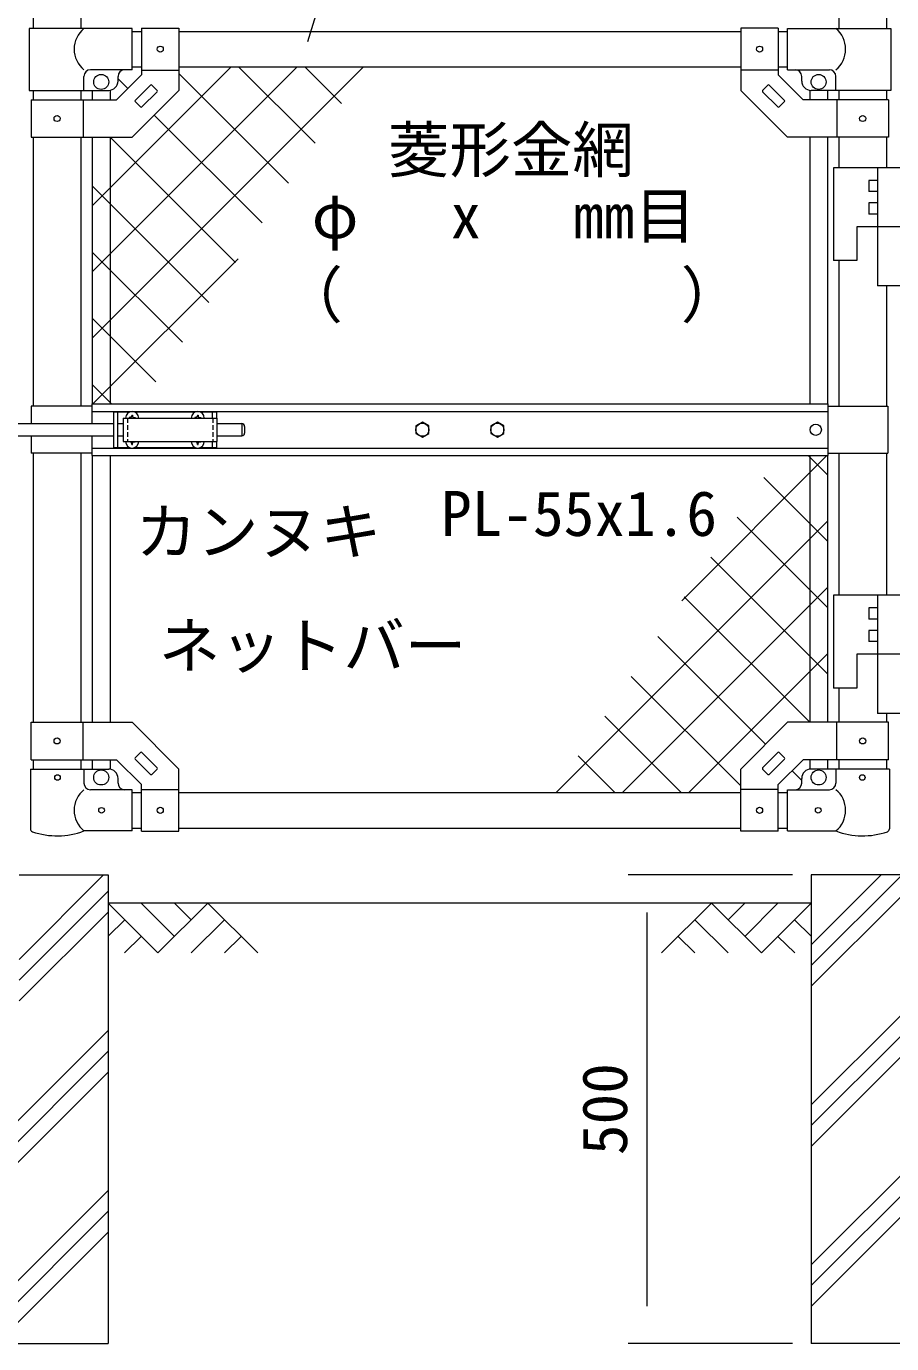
# Model space of a CAD drawing. Units: millimetres, scale not verified. Extents: x -4200 to 4200, y -2970 to 2970.
# Drawn here: x -2506 to -1584, y -689 to 717 of the extents above; entities that cross this region are included whole.
import ezdxf
from ezdxf.enums import TextEntityAlignment as Align

# ---------------------------------------------------------------- set-up
doc = ezdxf.new("R2010")
doc.units = ezdxf.units.MM
doc.header["$LTSCALE"] = 20
doc.linetypes.add('USER2', pattern=[0.375, 0.25, -0.125])
for name, color, linetype, lineweight in [('0-1_D-STR4', 7, 'Continuous', 9), ('0-3_D-STR1', 1, 'Continuous', 18), ('0-4_D-BGD', 7, 'Continuous', 9), ('0-5_D-DCR-HCH', 7, 'Continuous', 9), ('0-6_D-STR3', 3, 'Continuous', 13), ('0-7_D-STR-DIM', 7, 'Continuous', 9), ('0-9_D-STR-TXT', 7, 'Continuous', 9), ('0-A_D-STR2', 7, 'Continuous', 9)]:
    doc.layers.add(name, color=color, linetype=linetype, lineweight=lineweight)
doc.styles.add('ＭＳ ゴシック', font='')
doc.styles.get('ＭＳ ゴシック').set_extended_font_data('MS Gothic')

msp = doc.modelspace()

# ---------------------------------------------------------------- linework, layer by layer
at = {"layer": '0-1_D-STR4'}
for p, q in [((-2514.07, -188.63), (-2419.32, -188.63)), ((-2419.32, -188.63), (-2419.32, -688.63)), ((-1669.32, -188.63), (-1669.32, -688.63)), ((-1574.57, -188.63), (-1669.32, -188.63)), ((-2669.32, -688.63), (-2419.32, -688.63)), ((-1419.32, -688.63), (-1669.32, -688.63))]:
    msp.add_line(p, q, dxfattribs=at)
at = {"layer": '0-3_D-STR1'}
for p, q in [((-2499.07, 1150.37), (-2499.07, 714.37)), ((-2448.27, 1150.37), (-2448.27, 714.37)), ((-1639.87, 1150.37), (-1639.87, 714.37)), ((-1589.07, 1150.37), (-1589.07, 714.37)), ((-2393.67, 711.37), (-2383.67, 711.37)), ((-2343.67, 711.37), (-1744.47, 711.37)), ((-1704.47, 711.37), (-1694.47, 711.37)), ((-2393.67, 673.37), (-2383.67, 673.37)), ((-2343.67, 673.37), (-1744.47, 673.37)), ((-1704.47, 673.37), (-1694.47, 673.37)), ((-2499.07, 648.37), (-2499.07, 638.37)), ((-2448.27, 648.37), (-2448.27, 638.37)), ((-2436.17, 648.37), (-2436.17, 638.37)), ((-2417.17, 648.37), (-2417.17, 638.37)), ((-1670.97, 648.37), (-1670.97, 638.37)), ((-1651.97, 648.37), (-1651.97, 638.37)), ((-1639.87, 648.37), (-1639.87, 638.37)), ((-1589.07, 648.37), (-1589.07, 638.37)), ((-2499.07, 598.37), (-2499.07, 311.37)), ((-2448.27, 598.37), (-2448.27, 311.37)), ((-2436.17, 598.37), (-2436.17, 313.87)), ((-2417.17, 598.37), (-2417.17, 313.87)), ((-1670.97, 598.37), (-1670.97, 313.87)), ((-1651.97, 598.37), (-1651.97, 313.87)), ((-1639.87, 598.37), (-1639.87, 565.87)), ((-1589.07, 598.37), (-1589.07, 565.87)), ((-1639.87, 466.87), (-1639.87, 311.37)), ((-1589.07, 439.87), (-1589.07, 311.37)), ((-2499.07, 261.37), (-2499.07, -25.63)), ((-2448.27, 261.37), (-2448.27, -25.63)), ((-2436.17, 258.87), (-2436.17, -25.63)), ((-2417.17, 258.87), (-2417.17, -25.63)), ((-1670.97, 258.87), (-1670.97, -25.63)), ((-1651.97, 258.87), (-1651.97, -25.63)), ((-1639.87, 261.37), (-1639.87, 109.77)), ((-1589.07, 261.37), (-1589.07, 109.77)), ((-1639.87, 10.77), (-1639.87, -25.63)), ((-1589.07, -16.23), (-1589.07, -25.63)), ((-2499.07, -65.63), (-2499.07, -75.63)), ((-2448.27, -65.63), (-2448.27, -75.63)), ((-2436.17, -65.63), (-2436.17, -75.63)), ((-2417.17, -65.63), (-2417.17, -75.75)), ((-1670.97, -65.63), (-1670.97, -75.75)), ((-1651.97, -65.63), (-1651.97, -75.63)), ((-1639.87, -65.63), (-1639.87, -75.63)), ((-1589.07, -65.63), (-1589.07, -75.63)), ((-2393.67, -100.63), (-2383.67, -100.63)), ((-2343.67, -100.63), (-1744.47, -100.63)), ((-1704.47, -100.63), (-1694.47, -100.63)), ((-2393.67, -138.63), (-2383.67, -138.63)), ((-2343.67, -138.63), (-1744.47, -138.63)), ((-1704.47, -138.63), (-1694.47, -138.63))]:
    msp.add_line(p, q, dxfattribs=at)
at = {"layer": '0-4_D-BGD'}
msp.add_line((-1669.32, -218.63), (-2419.32, -218.63), dxfattribs=at)
at = {"layer": '0-5_D-DCR-HCH'}
for p, q in [((-2514.07, -278.69), (-2424.01, -188.63)), ((-1669.32, -263.23), (-1594.72, -188.63)), ((-1669.32, -285.33), (-1574.57, -190.58)), ((-2514.07, -300.79), (-2419.32, -206.04)), ((-2366.11, -271.84), (-2419.32, -218.63)), ((-2348.37, -254.11), (-2383.85, -218.63)), ((-2312.9, -218.63), (-2366.11, -271.84)), ((-2330.64, -236.37), (-2348.37, -218.63)), ((-2312.9, -218.63), (-2259.69, -271.84)), ((-1775.75, -218.63), (-1828.96, -271.84)), ((-1775.75, -218.63), (-1722.53, -271.84)), ((-1758.01, -236.37), (-1740.27, -218.63)), ((-1740.27, -254.11), (-1704.8, -218.63)), ((-1722.53, -271.84), (-1669.32, -218.63)), ((-1669.32, -307.43), (-1574.57, -212.68)), ((-2514.07, -322.89), (-2419.32, -228.14)), ((-2401.58, -236.37), (-2419.32, -254.03)), ((-2295.16, -236.37), (-2330.8, -271.84)), ((-1793.48, -236.37), (-1757.85, -271.84)), ((-1687.06, -236.37), (-1669.32, -254.03)), ((-2383.85, -254.11), (-2401.67, -271.84)), ((-2277.42, -254.11), (-2295.24, -271.84)), ((-1811.22, -254.11), (-1793.4, -271.84)), ((-1704.8, -254.11), (-1686.98, -271.84)), ((-1669.32, -433.94), (-1574.57, -339.19)), ((-2669.32, -604.65), (-2419.32, -354.65)), ((-1669.32, -604.65), (-1419.32, -354.65)), ((-1669.32, -456.04), (-1574.57, -361.29)), ((-2669.32, -626.75), (-2419.32, -376.75)), ((-1669.32, -626.75), (-1419.32, -376.75)), ((-1669.32, -478.14), (-1574.57, -383.39)), ((-2669.32, -648.84), (-2419.32, -398.84)), ((-1669.32, -648.84), (-1419.32, -398.84)), ((-2582.6, -688.63), (-2419.32, -525.36)), ((-2560.5, -688.63), (-2419.32, -547.46)), ((-2538.4, -688.63), (-2419.32, -569.55))]:
    msp.add_line(p, q, dxfattribs=at)
at = {"layer": '0-6_D-STR3'}
for p, q in [((-2393.67, 714.37), (-2503.62, 714.37)), ((-2503.62, 714.37), (-2503.62, 648.37)), ((-2393.67, 670.37), (-2393.67, 714.37)), ((-2383.67, 714.62), (-2383.67, 664.94)), ((-2383.67, 714.62), (-2343.67, 714.62)), ((-2343.67, 714.62), (-2343.67, 648.37)), ((-1744.47, 714.62), (-1744.47, 648.37)), ((-1704.47, 714.62), (-1744.47, 714.62)), ((-1704.47, 714.62), (-1704.47, 664.94)), ((-1694.47, 714.37), (-1584.52, 714.37)), ((-1694.47, 670.37), (-1694.47, 714.37)), ((-1584.52, 714.37), (-1584.52, 648.37)), ((-2445.12, 648.37), (-2445.12, 663.37)), ((-2393.67, 670.37), (-2438.12, 670.37)), ((-2410.24, 638.37), (-2383.67, 664.94)), ((-2408.67, 658.37), (-2408.67, 663.37)), ((-2383.67, 670.12), (-2343.67, 670.12)), ((-1704.47, 670.12), (-1744.47, 670.12)), ((-1677.9, 638.37), (-1704.47, 664.94)), ((-1694.47, 670.37), (-1650.02, 670.37)), ((-1679.47, 658.37), (-1679.47, 663.37)), ((-1643.02, 648.37), (-1643.02, 663.37)), ((-2503.62, 648.37), (-2418.67, 648.37)), ((-2390.34, 637.77), (-2374.08, 654.03)), ((-2383.27, 630.7), (-2367, 646.96)), ((-2372.66, 654.03), (-2367, 648.38)), ((-1715.48, 654.03), (-1721.14, 648.38)), ((-1704.88, 630.7), (-1721.14, 646.96)), ((-1697.8, 637.77), (-1714.07, 654.03)), ((-1584.52, 648.37), (-1669.47, 648.37)), ((-2501.37, 638.37), (-2410.24, 638.37)), ((-2501.37, 638.37), (-2501.37, 598.37)), ((-2445.97, 638.37), (-2445.97, 598.37)), ((-2390.34, 636.36), (-2384.68, 630.7)), ((-1697.8, 636.36), (-1703.46, 630.7)), ((-1586.77, 638.37), (-1677.9, 638.37)), ((-1642.17, 638.37), (-1642.17, 598.37)), ((-1586.77, 638.37), (-1586.77, 598.37)), ((-1564.57, 565.87), (-1645.57, 565.87)), ((-1645.57, 565.87), (-1645.57, 466.87)), ((-1598.57, 565.87), (-1598.57, 439.87)), ((-1608.07, 552.37), (-1608.07, 540.37)), ((-1598.57, 552.37), (-1608.07, 552.37)), ((-1598.57, 540.37), (-1608.07, 540.37)), ((-1608.07, 528.37), (-1608.07, 516.37)), ((-1598.57, 528.37), (-1608.07, 528.37)), ((-1598.57, 516.37), (-1608.07, 516.37)), ((-1542.57, 502.87), (-1620.57, 502.87)), ((-1620.57, 502.87), (-1620.57, 466.87)), ((-1620.57, 466.87), (-1645.57, 466.87)), ((-1507.57, 439.87), (-1598.57, 439.87)), ((-2501.17, 311.37), (-2501.17, 292.87)), ((-2436.57, 311.37), (-2501.17, 311.37)), ((-2436.57, 313.87), (-1651.57, 313.87)), ((-2436.57, 313.87), (-2436.57, 292.87)), ((-1651.57, 313.87), (-1651.57, 258.87)), ((-1651.57, 311.37), (-1587.47, 311.37)), ((-1587.47, 311.37), (-1587.47, 261.37)), ((-2436.57, 305.87), (-1651.57, 305.87)), ((-2413.67, 305.37), (-2413.67, 267.37)), ((-2413.67, 305.37), (-2396.27, 305.37)), ((-2409.17, 305.37), (-2409.17, 267.37)), ((-2403.17, 298.87), (-2403.17, 273.87)), ((-2403.17, 298.87), (-2303.17, 298.87)), ((-2395.53, 299.29), (-2396.82, 299.26)), ((-2396.82, 299.26), (-2396.82, 298.87)), ((-2394.07, 302.02), (-2394.09, 300.72)), ((-2394.07, 302.02), (-2393.28, 302.02)), ((-2393.28, 302.02), (-2393.25, 300.72)), ((-2391.07, 305.37), (-2326.27, 305.37)), ((-2325.53, 299.29), (-2326.82, 299.26)), ((-2326.82, 299.26), (-2326.82, 298.87)), ((-2324.07, 302.02), (-2324.09, 300.72)), ((-2324.07, 302.02), (-2323.28, 302.02)), ((-2323.28, 302.02), (-2323.25, 300.72)), ((-2321.82, 299.29), (-2320.52, 299.26)), ((-2321.07, 305.37), (-2303.67, 305.37)), ((-2320.52, 299.26), (-2320.52, 298.87)), ((-2308.17, 305.37), (-2308.17, 298.87)), ((-2303.67, 305.37), (-2303.67, 298.87)), ((-2303.17, 298.87), (-2303.17, 273.87)), ((-2542.02, 292.87), (-2413.67, 292.87)), ((-2409.17, 292.87), (-2403.17, 292.87)), ((-2303.17, 292.87), (-2276.67, 292.87)), ((-2276.67, 292.87), (-2276.67, 279.87)), ((-2273.67, 289.87), (-2273.67, 282.87)), ((-2542.02, 279.87), (-2413.67, 279.87)), ((-2501.17, 279.87), (-2501.17, 261.37)), ((-2436.57, 279.87), (-2436.57, 258.87)), ((-2413.67, 267.37), (-2396.27, 267.37)), ((-2409.17, 279.87), (-2403.17, 279.87)), ((-2403.17, 273.87), (-2303.17, 273.87)), ((-2396.82, 273.47), (-2396.82, 273.87)), ((-2395.53, 273.45), (-2396.82, 273.47)), ((-2394.07, 270.72), (-2394.09, 272.01)), ((-2394.07, 270.72), (-2393.28, 270.72)), ((-2393.28, 270.72), (-2393.25, 272.01)), ((-2391.82, 273.45), (-2390.52, 273.47)), ((-2391.07, 267.37), (-2326.27, 267.37)), ((-2390.52, 273.47), (-2390.52, 273.87)), ((-2326.82, 273.47), (-2326.82, 273.87)), ((-2325.53, 273.45), (-2326.82, 273.47)), ((-2324.07, 270.72), (-2324.09, 272.01)), ((-2324.07, 270.72), (-2323.28, 270.72)), ((-2323.28, 270.72), (-2323.25, 272.01)), ((-2321.82, 273.45), (-2320.52, 273.47)), ((-2321.07, 267.37), (-2303.67, 267.37)), ((-2320.52, 273.47), (-2320.52, 273.87)), ((-2308.17, 273.87), (-2308.17, 267.37)), ((-2303.67, 273.87), (-2303.67, 267.37)), ((-2303.17, 279.87), (-2276.67, 279.87)), ((-2436.57, 261.37), (-2501.17, 261.37)), ((-2436.57, 266.87), (-1651.57, 266.87)), ((-2436.57, 258.87), (-1651.57, 258.87)), ((-1651.57, 261.37), (-1587.47, 261.37)), ((-1564.57, 109.77), (-1645.57, 109.77)), ((-1645.57, 109.77), (-1645.57, 10.77)), ((-1598.57, 109.77), (-1598.57, -16.23)), ((-1608.07, 96.27), (-1608.07, 84.27)), ((-1598.57, 96.27), (-1608.07, 96.27)), ((-1598.57, 84.27), (-1608.07, 84.27)), ((-1608.07, 72.27), (-1608.07, 60.27)), ((-1598.57, 72.27), (-1608.07, 72.27)), ((-1598.57, 60.27), (-1608.07, 60.27)), ((-1542.57, 46.77), (-1620.57, 46.77)), ((-1620.57, 46.77), (-1620.57, 10.77)), ((-1620.57, 10.77), (-1645.57, 10.77)), ((-2501.37, -65.63), (-2501.37, -25.63)), ((-2445.97, -65.63), (-2445.97, -25.63)), ((-1642.17, -65.63), (-1642.17, -25.63)), ((-1507.57, -16.23), (-1598.57, -16.23)), ((-1586.77, -65.63), (-1586.77, -25.63)), ((-2501.37, -65.63), (-2410.24, -65.63)), ((-2410.24, -65.63), (-2383.67, -92.2)), ((-2390.34, -63.62), (-2384.68, -57.97)), ((-2390.34, -65.04), (-2374.08, -81.3)), ((-2383.27, -57.97), (-2367, -74.23)), ((-1704.88, -57.97), (-1721.14, -74.23)), ((-1697.8, -65.04), (-1714.07, -81.3)), ((-1677.9, -65.63), (-1704.47, -92.2)), ((-1697.8, -63.62), (-1703.46, -57.97)), ((-1586.77, -65.63), (-1677.9, -65.63)), ((-2502.22, -75.63), (-2445.12, -75.63)), ((-2502.22, -75.63), (-2502.22, -139.33)), ((-2445.12, -75.63), (-2445.12, -90.63)), ((-2445.12, -75.63), (-2418.67, -75.63)), ((-2372.66, -81.3), (-2367, -75.64)), ((-2343.67, -141.88), (-2343.67, -75.63)), ((-1744.47, -141.88), (-1744.47, -75.63)), ((-1715.48, -81.3), (-1721.14, -75.64)), ((-1643.02, -75.63), (-1669.47, -75.63)), ((-1585.92, -75.63), (-1643.02, -75.63)), ((-1643.02, -75.63), (-1643.02, -90.63)), ((-1585.92, -75.63), (-1585.92, -139.33)), ((-2393.67, -97.63), (-2438.12, -97.63)), ((-2408.67, -90.63), (-2408.67, -85.63)), ((-2393.67, -141.63), (-2393.67, -97.63)), ((-2383.67, -141.88), (-2383.67, -92.2)), ((-2383.67, -97.38), (-2343.67, -97.38)), ((-1704.47, -97.38), (-1744.47, -97.38)), ((-1704.47, -141.88), (-1704.47, -92.2)), ((-1694.47, -97.63), (-1650.02, -97.63)), ((-1694.47, -141.63), (-1694.47, -97.63)), ((-1679.47, -90.63), (-1679.47, -85.63)), ((-2393.67, -141.63), (-2445.12, -141.63)), ((-2383.67, -141.88), (-2343.67, -141.88)), ((-1704.47, -141.88), (-1744.47, -141.88)), ((-1694.47, -141.63), (-1643.02, -141.63))]:
    msp.add_line(p, q, dxfattribs=at)
at = {"layer": '0-6_D-STR3', "linetype": 'USER2'}
for p, q in [((-2398.67, 298.87), (-2398.67, 273.87)), ((-2307.67, 298.87), (-2307.67, 273.87))]:
    msp.add_line(p, q, dxfattribs=at)
at = {"layer": '0-6_D-STR3'}
for points in [[(-2501.37, 598.37), (-2393.67, 598.37), (-2343.67, 648.37)], [(-1586.77, 598.37), (-1694.47, 598.37), (-1744.47, 648.37)], [(-2391.82, 299.29), (-2390.52, 299.26), (-2390.52, 298.87)], [(-2501.37, -25.63), (-2393.67, -25.63), (-2343.67, -75.63)], [(-1586.77, -25.63), (-1694.47, -25.63), (-1744.47, -75.63)]]:
    msp.add_lwpolyline(points, dxfattribs=at)
for points in [[(-2084.07, 294.47), (-2091.09, 290.42), (-2091.09, 282.32), (-2084.07, 278.27), (-2077.06, 282.32), (-2077.06, 290.42)], [(-2004.07, 294.47), (-2011.09, 290.42), (-2011.09, 282.32), (-2004.07, 278.27), (-1997.06, 282.32), (-1997.06, 290.42)]]:
    msp.add_lwpolyline(points, close=True, dxfattribs=at)
for centre, radius in [((-2363.67, 692.37), 3.25), ((-1724.47, 692.37), 3.25), ((-2426.67, 657.37), 8), ((-1661.47, 657.37), 8), ((-2473.67, 618.37), 3.25), ((-1614.47, 618.37), 3.25), ((-2084.07, 286.37), 7.03), ((-2004.07, 286.37), 7.03), ((-1664.47, 286.37), 6), ((-2473.67, -45.63), 3.25), ((-1614.47, -45.63), 3.25), ((-2473.27, -84.63), 3), ((-2426.67, -84.63), 8), ((-1661.47, -84.63), 8), ((-1614.87, -84.63), 3), ((-2426.27, -119.63), 3), ((-2363.67, -119.63), 3.25), ((-1724.47, -119.63), 3.25), ((-1661.87, -119.63), 3)]:
    msp.add_circle(centre, radius, dxfattribs=at)
for centre, radius, start, end in [((-2426.93, 692.37), 28.55, 129.59418, 230.40582), ((-1661.22, 692.37), 28.55, 309.59418, 50.40582), ((-2438.12, 663.37), 7, 90, 180), ((-2401.67, 663.37), 7, 90, 180), ((-1686.47, 663.37), 7, 0, 90), ((-1650.02, 663.37), 7, 0, 90), ((-2418.67, 658.37), 10, 270, 0), ((-2373.37, 653.33), 1, 45, 135), ((-2367.71, 647.67), 1, 315, 45), ((-1720.43, 647.67), 1, 135, 225), ((-1714.78, 653.33), 1, 45, 135), ((-1669.47, 658.37), 10, 180, 270), ((-2389.63, 637.06), 1, 135, 225), ((-1698.51, 637.06), 1, 315, 45), ((-2383.98, 631.41), 1, 225, 315), ((-1704.17, 631.41), 1, 225, 315), ((-2393.67, 298.87), 7, 0, 180), ((-2395.58, 300.77), 1.49, 270, 0), ((-2391.77, 300.77), 1.49, 180, 270), ((-2323.67, 298.87), 7, 0, 180), ((-2325.58, 300.77), 1.49, 270, 0), ((-2321.77, 300.77), 1.49, 180, 270), ((-2276.67, 289.87), 3, 0, 90), ((-2276.67, 282.87), 3, 270, 0), ((-2393.67, 273.87), 7, 180, 0), ((-2395.58, 271.96), 1.49, 0, 90), ((-2391.77, 271.96), 1.49, 90, 180), ((-2323.67, 273.87), 7, 180, 0), ((-2325.58, 271.96), 1.49, 0, 90), ((-2321.77, 271.96), 1.49, 90, 180), ((-2389.63, -64.33), 1, 135, 225), ((-2383.98, -58.67), 1, 45, 135), ((-1704.17, -58.67), 1, 45, 135), ((-1698.51, -64.33), 1, 315, 45), ((-2418.67, -85.63), 10, 0, 90), ((-2373.37, -80.59), 1, 225, 315), ((-2367.71, -74.94), 1, 315, 45), ((-1720.43, -74.94), 1, 135, 225), ((-1714.78, -80.59), 1, 225, 315), ((-1669.47, -85.63), 10, 90, 180), ((-2426.93, -119.63), 28.55, 129.59418, 230.40582), ((-2438.12, -90.63), 7, 180, 270), ((-2401.67, -90.63), 7, 180, 270), ((-1686.47, -90.63), 7, 270, 0), ((-1650.02, -90.63), 7, 270, 0), ((-1661.22, -119.63), 28.55, 309.59418, 50.40582), ((-2498.92, -139.33), 3.3, 180, 250.77949), ((-1589.22, -139.33), 3.3, 289.22051, 0), ((-2473.67, -66.9), 80, 250.77949, 290.9084), ((-1614.47, -66.9), 80, 249.0916, 289.22051)]:
    msp.add_arc(centre, radius, start, end, dxfattribs=at)
at = {"layer": '0-7_D-STR-DIM'}
for p, q in [((-1689.32, -188.63), (-1864.54, -188.63)), ((-1844.54, -228.63), (-1844.54, -648.63)), ((-1689.32, -688.63), (-1864.54, -688.63))]:
    msp.add_line(p, q, dxfattribs=at)
at = {"layer": '0-9_D-STR-TXT'}
msp.add_lwpolyline([(-1649.26, 847.04), (-2161.32, 847.04), (-2206.68, 700.08)], dxfattribs=at)
at = {"layer": '0-A_D-STR2'}
for p, q in [((-2436.17, 525.38), (-2288.18, 673.37)), ((-2436.17, 454.67), (-2217.47, 673.37)), ((-2436.17, 383.96), (-2146.76, 673.37)), ((-2398.34, 650.26), (-2408.67, 660.59)), ((-2226.86, 549.49), (-2343.67, 666.3)), ((-2198.59, 591.93), (-2280.02, 673.37)), ((-2170.31, 634.36), (-2209.31, 673.37)), ((-2255.13, 507.06), (-2370.06, 621.98)), ((-2283.41, 464.62), (-2417.16, 598.37)), ((-2311.68, 422.19), (-2436.17, 546.67)), ((-2339.96, 379.75), (-2436.17, 475.96)), ((-2435.55, 313.87), (-2280.64, 468.78)), ((-2368.23, 337.31), (-2436.17, 405.25)), ((-2415.5, 313.87), (-2436.17, 334.54)), ((-1652.59, 258.87), (-1807.5, 103.96)), ((-1672.64, 258.87), (-1651.97, 238.19)), ((-1719.91, 235.42), (-1651.97, 167.48)), ((-1651.97, 188.78), (-1941.38, -100.63)), ((-1748.18, 192.99), (-1651.97, 96.77)), ((-1776.46, 150.55), (-1651.97, 26.06)), ((-1651.97, 118.07), (-1870.67, -100.63)), ((-1804.73, 108.11), (-1670.99, -25.63)), ((-1833.01, 65.68), (-1718.09, -49.25)), ((-1651.97, 47.36), (-1799.96, -100.63)), ((-1861.28, 23.24), (-1744.47, -93.57)), ((-1889.56, -19.19), (-1808.12, -100.63)), ((-1917.83, -61.63), (-1878.83, -100.63)), ((-1689.8, -77.53), (-1679.47, -87.86))]:
    msp.add_line(p, q, dxfattribs=at)

# ---------------------------------------------------------------- texts
at = {"layer": '0-7_D-STR-DIM', "style": 'ＭＳ ゴシック'}
msp.add_text('500', height=48.09, rotation=90, dxfattribs=at).set_placement((-1851.29, -487.51), align=Align.BOTTOM_LEFT)
at = {"layer": '0-9_D-STR-TXT', "style": 'ＭＳ ゴシック'}
for s, p in [('菱形金網', (-2120.8, 546.64)), ('φ   x   mm目', (-2202.02, 476.2)), ('（\u3000\u3000   \u3000\u3000）', (-2234.51, 391.73)), ('PL-55x1.6', (-2064.23, 158.6)), ('カンヌキ', (-2390.08, 139.16)), ('ネットバー', (-2365.27, 17.53))]:
    msp.add_text(s, height=48.09, dxfattribs=at).set_placement(p, align=Align.BOTTOM_LEFT)

doc.saveas('drawing.dxf')
